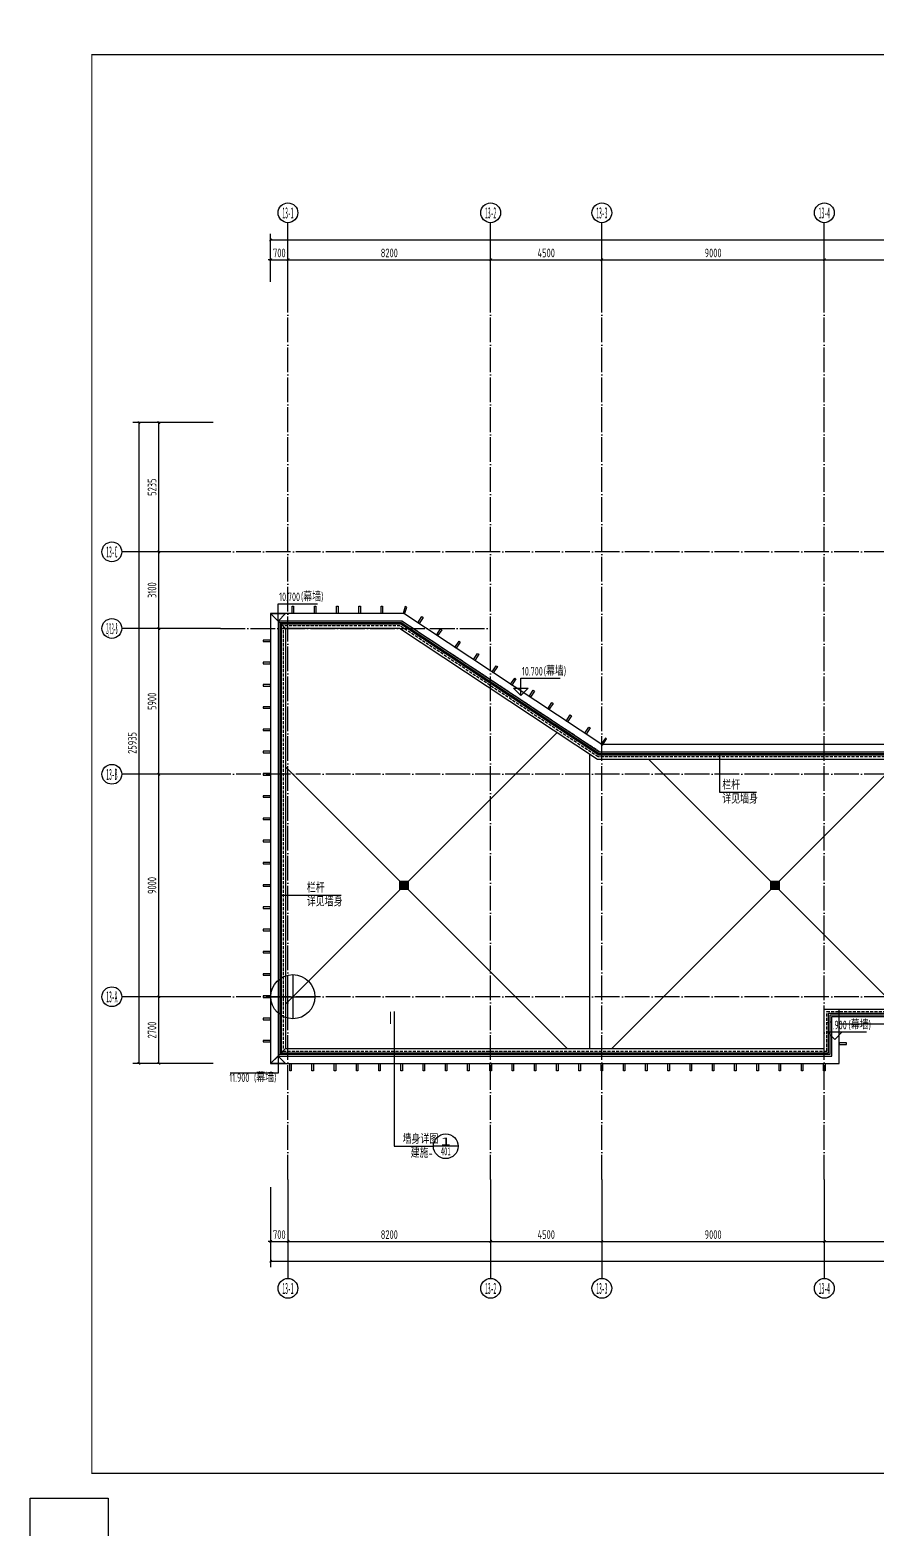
# Model space of a CAD drawing. Extents: x -1262219 to 73468, y -207485 to 163917.
# Drawn here: x -691012 to -656744, y 103260 to 163917 of the extents above; entities that cross this region are included whole.
import ezdxf
from ezdxf.enums import TextEntityAlignment as Align

# ---------------------------------------------------------------- set-up
doc = ezdxf.new("R2010")
doc.units = 0
doc.header["$LTSCALE"] = 500
doc.header["$MEASUREMENT"] = 0
doc.linetypes.add('X-104 13#平面$0$DASH', pattern=[0.35, 0.25, -0.1])
doc.linetypes.add('X-104 13#平面$0$DOTE', pattern=[2.42, 2, -0.2, 0.02, -0.2])
doc.layers.get('0').update_dxf_attribs({"linetype": 'CONTINUOUS'})
doc.layers.get('Defpoints').update_dxf_attribs({"linetype": 'CONTINUOUS'})
doc.layers.add('13#楼幕墙$0$04-不打印_辅助线', color=165, linetype='CONTINUOUS', plot=False)
doc.layers.add('X-104 13#平面$0$04-不打印_辅助线', color=165, linetype='CONTINUOUS', plot=False)
for name, color, linetype in [('13#楼幕墙$0$A-C_幕墙龙骨', 133, 'CONTINUOUS'), ('13#楼幕墙$0$A-C_玻璃幕墙', 140, 'CONTINUOUS'), ('AXIS_TEXT', 7, 'CONTINUOUS'), ('X-104 13#平面$0$01-标注_标高', 200, 'CONTINUOUS'), ('X-104 13#平面$0$01-标注_符号', 200, 'CONTINUOUS'), ('X-104 13#平面$0$01-标注_轴线坐标', 132, 'CONTINUOUS'), ('X-104 13#平面$0$02-TEXT_轴号', 7, 'CONTINUOUS'), ('X-104 13#平面$0$A-E_栏杆', 232, 'CONTINUOUS'), ('X-104 13#平面$0$A-O_分水线', 127, 'CONTINUOUS'), ('X-104 13#平面$0$A-O_屋面', 201, 'CONTINUOUS'), ('X-104 13#平面$0$A-TECH_结构', 21, 'CONTINUOUS'), ('X-104 13#平面$0$A_AXIS-轴线', 36, 'X-104 13#平面$0$DOTE'), ('X-104 13#平面$0$X-104 13#平面$0$A-TECH_结构', 21, 'CONTINUOUS')]:
    doc.layers.add(name, color=color, linetype=linetype)
doc.styles.add('COMPLEX', font='COMPLEX')
doc.styles.add('X-104 13#平面$0$_TCH_AXIS', font='STXIHEI.TTF', dxfattribs={"width": 0.75})
doc.styles.add('X-104 13#平面$0$_TCH_DIM', font='ros1.shx', dxfattribs={"width": 0.8, "bigfont": 'jd.shx'})
doc.styles.add('X-104 13#平面$0$_TCH_DIM_T3', font='ros1.shx', dxfattribs={"width": 0.8, "bigfont": 'jd.shx'})
doc.styles.add('X-104 13#平面$0$_TCH_LABEL', font='STXIHEI.TTF', dxfattribs={"width": 0.75})
doc.dimstyles.new('X-104 13#平面$0$_TCH_ARCH&&100', dxfattribs={"dimtxt": 350, "dimasz": 100, "dimexe": 250, "dimexo": 300, "dimgap": 100, "dimtad": 1, "dimdec": 0, "dimzin": 0, "dimdsep": 46, "dimtxsty": 'X-104 13#平面$0$_TCH_DIM_T3', "dimblk": 'X-104 13#平面$0$_ArchTick', "dimcen": 0.09, "dimclrt": 7, "dimazin": 2, "dimtfac": 1, "dimtdec": 0, "dimtix": 1, "dimtmove": 2, "dimatfit": 3, "dimfxl": 0, "dimtolj": 1, "dimtzin": 0, "dimarcsym": 0})

# ---------------------------------------------------------------- blocks, each defined once
blk = doc.blocks.new('图框-A1')
for points, const_width in [([(0, 0), (841, 0), (841, 594), (0, 594)], 0.05), ([(766, 584), (25, 584), (25, 10), (766, 10)], 0.5)]:
    blk.add_lwpolyline(points, close=True, dxfattribs=dict(const_width=const_width))
at = {"const_width": 0.05}
blk.add_lwpolyline([(0, 297), (2, 297)], dxfattribs=at)
blk = doc.blocks.new('_AXISO')
blk.add_circle((0, 0), 0.5)
at = {"layer": 'AXIS_TEXT', "style": 'COMPLEX', "width": 1.041667}
blk.add_attdef('A', text='', height=0.56, dxfattribs=at).set_placement((-0.25, -0.28), (0.25, -0.28), align=Align.FIT)
blk = doc.blocks.new('X-104 13#平面$0$_ArchTick')
at = {"color": 0, "linetype": 'ByBlock', "const_width": 0.4}
blk.add_lwpolyline([(-0.5, -0.5), (0.5, 0.5)], dxfattribs=at)
blk = doc.blocks.new('*D195')
at = {"layer": 'Defpoints', "color": 0}
for p in [(-6225, 23235), (-2925, 23235), (-2925, -2700)]:
    blk.add_point(p, dxfattribs=at)
at = {"layer": 'X-104 13#平面$0$01-标注_轴线坐标', "color": 0, "lineweight": -2}
for p, q in [((-3225, 23235), (-6475, 23235)), ((-6225, -2700), (-6225, 23235)), ((-3225, -2700), (-6475, -2700))]:
    blk.add_line(p, q, dxfattribs=at)
at = {"layer": 'X-104 13#平面$0$01-标注_轴线坐标', "color": 0, "lineweight": -2, "xscale": 100, "yscale": 100, "zscale": 100}
for p, rotation in [((-6225, 23235), 90), ((-6225, -2700), 270)]:
    blk.add_blockref('X-104 13#平面$0$_ArchTick', p, dxfattribs=dict(at, rotation=rotation))
at = {"layer": 'X-104 13#平面$0$01-标注_轴线坐标', "color": 7, "insert": (-6500, 10268), "char_height": 350, "attachment_point": 5, "rotation": 90, "style": 'X-104 13#平面$0$_TCH_DIM_T3'}
blk.add_mtext('\\A1;25935', dxfattribs=at)
blk = doc.blocks.new('*D196')
at = {"layer": 'Defpoints', "color": 0}
for p in [(-5425, 0), (-2925, 0), (-2925, -2700)]:
    blk.add_point(p, dxfattribs=at)
at = {"layer": 'X-104 13#平面$0$01-标注_轴线坐标', "color": 0, "lineweight": -2}
for p, q in [((-3225, 0), (-5675, 0)), ((-5425, -2700), (-5425, 0)), ((-3225, -2700), (-5675, -2700))]:
    blk.add_line(p, q, dxfattribs=at)
at = {"layer": 'X-104 13#平面$0$01-标注_轴线坐标', "color": 0, "lineweight": -2, "xscale": 100, "yscale": 100, "zscale": 100}
for p, rotation in [((-5425, 0), 90), ((-5425, -2700), 270)]:
    blk.add_blockref('X-104 13#平面$0$_ArchTick', p, dxfattribs=dict(at, rotation=rotation))
at = {"layer": 'X-104 13#平面$0$01-标注_轴线坐标', "color": 7, "insert": (-5700, -1350), "char_height": 350, "attachment_point": 5, "rotation": 90, "style": 'X-104 13#平面$0$_TCH_DIM_T3'}
blk.add_mtext('\\A1;2700', dxfattribs=at)
blk = doc.blocks.new('*D197')
at = {"layer": 'Defpoints', "color": 0}
for p in [(-5425, 9000), (-2925, 9000), (-2925, 0)]:
    blk.add_point(p, dxfattribs=at)
at = {"layer": 'X-104 13#平面$0$01-标注_轴线坐标', "color": 0, "lineweight": -2}
for p, q in [((-3225, 9000), (-5675, 9000)), ((-5425, 0), (-5425, 9000)), ((-3225, 0), (-5675, 0))]:
    blk.add_line(p, q, dxfattribs=at)
at = {"layer": 'X-104 13#平面$0$01-标注_轴线坐标', "color": 0, "lineweight": -2, "xscale": 100, "yscale": 100, "zscale": 100}
for p, rotation in [((-5425, 9000), 90), ((-5425, 0), 270)]:
    blk.add_blockref('X-104 13#平面$0$_ArchTick', p, dxfattribs=dict(at, rotation=rotation))
at = {"layer": 'X-104 13#平面$0$01-标注_轴线坐标', "color": 7, "insert": (-5700, 4500), "char_height": 350, "attachment_point": 5, "rotation": 90, "style": 'X-104 13#平面$0$_TCH_DIM_T3'}
blk.add_mtext('\\A1;9000', dxfattribs=at)
blk = doc.blocks.new('*D198')
at = {"layer": 'Defpoints', "color": 0}
for p in [(-5425, 14900), (-2925, 14900), (-2925, 9000)]:
    blk.add_point(p, dxfattribs=at)
at = {"layer": 'X-104 13#平面$0$01-标注_轴线坐标', "color": 0, "lineweight": -2}
for p, q in [((-3225, 14900), (-5675, 14900)), ((-5425, 9000), (-5425, 14900)), ((-3225, 9000), (-5675, 9000))]:
    blk.add_line(p, q, dxfattribs=at)
at = {"layer": 'X-104 13#平面$0$01-标注_轴线坐标', "color": 0, "lineweight": -2, "xscale": 100, "yscale": 100, "zscale": 100}
for p, rotation in [((-5425, 14900), 90), ((-5425, 9000), 270)]:
    blk.add_blockref('X-104 13#平面$0$_ArchTick', p, dxfattribs=dict(at, rotation=rotation))
at = {"layer": 'X-104 13#平面$0$01-标注_轴线坐标', "color": 7, "insert": (-5700, 11950), "char_height": 350, "attachment_point": 5, "rotation": 90, "style": 'X-104 13#平面$0$_TCH_DIM_T3'}
blk.add_mtext('\\A1;5900', dxfattribs=at)
blk = doc.blocks.new('*D199')
at = {"layer": 'Defpoints', "color": 0}
for p in [(-5425, 18000), (-2925, 18000), (-2925, 14900)]:
    blk.add_point(p, dxfattribs=at)
at = {"layer": 'X-104 13#平面$0$01-标注_轴线坐标', "color": 0, "lineweight": -2}
for p, q in [((-3225, 18000), (-5675, 18000)), ((-5425, 14900), (-5425, 18000)), ((-3225, 14900), (-5675, 14900))]:
    blk.add_line(p, q, dxfattribs=at)
at = {"layer": 'X-104 13#平面$0$01-标注_轴线坐标', "color": 0, "lineweight": -2, "xscale": 100, "yscale": 100, "zscale": 100}
for p, rotation in [((-5425, 18000), 90), ((-5425, 14900), 270)]:
    blk.add_blockref('X-104 13#平面$0$_ArchTick', p, dxfattribs=dict(at, rotation=rotation))
at = {"layer": 'X-104 13#平面$0$01-标注_轴线坐标', "color": 7, "insert": (-5700, 16450), "char_height": 350, "attachment_point": 5, "rotation": 90, "style": 'X-104 13#平面$0$_TCH_DIM_T3'}
blk.add_mtext('\\A1;3100', dxfattribs=at)
blk = doc.blocks.new('*D200')
at = {"layer": 'Defpoints', "color": 0}
for p in [(-5425, 23235), (-2925, 23235), (-2925, 18000)]:
    blk.add_point(p, dxfattribs=at)
at = {"layer": 'X-104 13#平面$0$01-标注_轴线坐标', "color": 0, "lineweight": -2}
for p, q in [((-3225, 23235), (-5675, 23235)), ((-5425, 18000), (-5425, 23235)), ((-3225, 18000), (-5675, 18000))]:
    blk.add_line(p, q, dxfattribs=at)
at = {"layer": 'X-104 13#平面$0$01-标注_轴线坐标', "color": 0, "lineweight": -2, "xscale": 100, "yscale": 100, "zscale": 100}
for p, rotation in [((-5425, 23235), 90), ((-5425, 18000), 270)]:
    blk.add_blockref('X-104 13#平面$0$_ArchTick', p, dxfattribs=dict(at, rotation=rotation))
at = {"layer": 'X-104 13#平面$0$01-标注_轴线坐标', "color": 7, "insert": (-5700, 20618), "char_height": 350, "attachment_point": 5, "rotation": 90, "style": 'X-104 13#平面$0$_TCH_DIM_T3'}
blk.add_mtext('\\A1;5235', dxfattribs=at)
blk = doc.blocks.new('*D201')
at = {"layer": 'Defpoints', "color": 0}
for p in [(-900, -7401), (58400, -7401), (58400, -10701)]:
    blk.add_point(p, dxfattribs=at)
at = {"layer": 'X-104 13#平面$0$01-标注_轴线坐标', "color": 0, "lineweight": -2}
for p, q in [((-900, -7701), (-900, -10951)), ((58400, -7701), (58400, -10951)), ((-900, -10701), (58400, -10701))]:
    blk.add_line(p, q, dxfattribs=at)
at = {"layer": 'X-104 13#平面$0$01-标注_轴线坐标', "color": 0, "lineweight": -2, "xscale": 100, "yscale": 100, "zscale": 100, "rotation": 180}
blk.add_blockref('X-104 13#平面$0$_ArchTick', (-900, -10701), dxfattribs=at)
at = {"layer": 'X-104 13#平面$0$01-标注_轴线坐标', "color": 0, "lineweight": -2, "xscale": 100, "yscale": 100, "zscale": 100}
blk.add_blockref('X-104 13#平面$0$_ArchTick', (58400, -10701), dxfattribs=at)
at = {"layer": 'X-104 13#平面$0$01-标注_轴线坐标', "color": 7, "insert": (28750, -10426), "char_height": 350, "attachment_point": 5, "style": 'X-104 13#平面$0$_TCH_DIM_T3'}
blk.add_mtext('\\A1;59300', dxfattribs=at)
blk = doc.blocks.new('*D202')
at = {"layer": 'Defpoints', "color": 0}
for p in [(-900, -7401), (-200, -7401), (-200, -9901)]:
    blk.add_point(p, dxfattribs=at)
at = {"layer": 'X-104 13#平面$0$01-标注_轴线坐标', "color": 0, "lineweight": -2}
for p, q in [((-900, -7701), (-900, -10151)), ((-200, -7701), (-200, -10151)), ((-900, -9901), (-1000, -9901)), ((-900, -9901), (-200, -9901)), ((-200, -9901), (-100, -9901))]:
    blk.add_line(p, q, dxfattribs=at)
at = {"layer": 'X-104 13#平面$0$01-标注_轴线坐标', "color": 0, "lineweight": -2, "xscale": 100, "yscale": 100, "zscale": 100}
blk.add_blockref('X-104 13#平面$0$_ArchTick', (-900, -9901), dxfattribs=at)
at = {"layer": 'X-104 13#平面$0$01-标注_轴线坐标', "color": 0, "lineweight": -2, "xscale": 100, "yscale": 100, "zscale": 100, "rotation": 180}
blk.add_blockref('X-104 13#平面$0$_ArchTick', (-200, -9901), dxfattribs=at)
at = {"layer": 'X-104 13#平面$0$01-标注_轴线坐标', "color": 7, "insert": (-550, -9626), "char_height": 350, "attachment_point": 5, "style": 'X-104 13#平面$0$_TCH_DIM_T3'}
blk.add_mtext('\\A1;700', dxfattribs=at)
blk = doc.blocks.new('*D203')
at = {"layer": 'Defpoints', "color": 0}
for p in [(-200, -7401), (8000, -7401), (8000, -9901)]:
    blk.add_point(p, dxfattribs=at)
at = {"layer": 'X-104 13#平面$0$01-标注_轴线坐标', "color": 0, "lineweight": -2}
for p, q in [((-200, -7701), (-200, -10151)), ((8000, -7701), (8000, -10151)), ((-200, -9901), (8000, -9901))]:
    blk.add_line(p, q, dxfattribs=at)
at = {"layer": 'X-104 13#平面$0$01-标注_轴线坐标', "color": 0, "lineweight": -2, "xscale": 100, "yscale": 100, "zscale": 100, "rotation": 180}
blk.add_blockref('X-104 13#平面$0$_ArchTick', (-200, -9901), dxfattribs=at)
at = {"layer": 'X-104 13#平面$0$01-标注_轴线坐标', "color": 0, "lineweight": -2, "xscale": 100, "yscale": 100, "zscale": 100}
blk.add_blockref('X-104 13#平面$0$_ArchTick', (8000, -9901), dxfattribs=at)
at = {"layer": 'X-104 13#平面$0$01-标注_轴线坐标', "color": 7, "insert": (3900, -9626), "char_height": 350, "attachment_point": 5, "style": 'X-104 13#平面$0$_TCH_DIM_T3'}
blk.add_mtext('\\A1;8200', dxfattribs=at)
blk = doc.blocks.new('*D204')
at = {"layer": 'Defpoints', "color": 0}
for p in [(8000, -7401), (12500, -7401), (12500, -9901)]:
    blk.add_point(p, dxfattribs=at)
at = {"layer": 'X-104 13#平面$0$01-标注_轴线坐标', "color": 0, "lineweight": -2}
for p, q in [((8000, -7701), (8000, -10151)), ((12500, -7701), (12500, -10151)), ((8000, -9901), (12500, -9901))]:
    blk.add_line(p, q, dxfattribs=at)
at = {"layer": 'X-104 13#平面$0$01-标注_轴线坐标', "color": 0, "lineweight": -2, "xscale": 100, "yscale": 100, "zscale": 100, "rotation": 180}
blk.add_blockref('X-104 13#平面$0$_ArchTick', (8000, -9901), dxfattribs=at)
at = {"layer": 'X-104 13#平面$0$01-标注_轴线坐标', "color": 0, "lineweight": -2, "xscale": 100, "yscale": 100, "zscale": 100}
blk.add_blockref('X-104 13#平面$0$_ArchTick', (12500, -9901), dxfattribs=at)
at = {"layer": 'X-104 13#平面$0$01-标注_轴线坐标', "color": 7, "insert": (10250, -9626), "char_height": 350, "attachment_point": 5, "style": 'X-104 13#平面$0$_TCH_DIM_T3'}
blk.add_mtext('\\A1;4500', dxfattribs=at)
blk = doc.blocks.new('*D205')
at = {"layer": 'Defpoints', "color": 0}
for p in [(12500, -7401), (21500, -7401), (21500, -9901)]:
    blk.add_point(p, dxfattribs=at)
at = {"layer": 'X-104 13#平面$0$01-标注_轴线坐标', "color": 0, "lineweight": -2}
for p, q in [((12500, -7701), (12500, -10151)), ((21500, -7701), (21500, -10151)), ((12500, -9901), (21500, -9901))]:
    blk.add_line(p, q, dxfattribs=at)
at = {"layer": 'X-104 13#平面$0$01-标注_轴线坐标', "color": 0, "lineweight": -2, "xscale": 100, "yscale": 100, "zscale": 100, "rotation": 180}
blk.add_blockref('X-104 13#平面$0$_ArchTick', (12500, -9901), dxfattribs=at)
at = {"layer": 'X-104 13#平面$0$01-标注_轴线坐标', "color": 0, "lineweight": -2, "xscale": 100, "yscale": 100, "zscale": 100}
blk.add_blockref('X-104 13#平面$0$_ArchTick', (21500, -9901), dxfattribs=at)
at = {"layer": 'X-104 13#平面$0$01-标注_轴线坐标', "color": 7, "insert": (17000, -9626), "char_height": 350, "attachment_point": 5, "style": 'X-104 13#平面$0$_TCH_DIM_T3'}
blk.add_mtext('\\A1;9000', dxfattribs=at)
blk = doc.blocks.new('*D206')
at = {"layer": 'Defpoints', "color": 0}
for p in [(21500, -7401), (30500, -7401), (30500, -9901)]:
    blk.add_point(p, dxfattribs=at)
at = {"layer": 'X-104 13#平面$0$01-标注_轴线坐标', "color": 0, "lineweight": -2}
for p, q in [((21500, -7701), (21500, -10151)), ((30500, -7701), (30500, -10151)), ((21500, -9901), (30500, -9901))]:
    blk.add_line(p, q, dxfattribs=at)
at = {"layer": 'X-104 13#平面$0$01-标注_轴线坐标', "color": 0, "lineweight": -2, "xscale": 100, "yscale": 100, "zscale": 100, "rotation": 180}
blk.add_blockref('X-104 13#平面$0$_ArchTick', (21500, -9901), dxfattribs=at)
at = {"layer": 'X-104 13#平面$0$01-标注_轴线坐标', "color": 0, "lineweight": -2, "xscale": 100, "yscale": 100, "zscale": 100}
blk.add_blockref('X-104 13#平面$0$_ArchTick', (30500, -9901), dxfattribs=at)
at = {"layer": 'X-104 13#平面$0$01-标注_轴线坐标', "color": 7, "insert": (26000, -9626), "char_height": 350, "attachment_point": 5, "style": 'X-104 13#平面$0$_TCH_DIM_T3'}
blk.add_mtext('\\A1;9000', dxfattribs=at)
blk = doc.blocks.new('*D211')
at = {"layer": 'Defpoints', "color": 0}
for p in [(58400, 30620), (-900, 28620), (58400, 28620)]:
    blk.add_point(p, dxfattribs=at)
at = {"layer": 'X-104 13#平面$0$01-标注_轴线坐标', "color": 0, "lineweight": -2}
for p, q in [((-900, 28920), (-900, 30870)), ((-900, 30620), (58400, 30620)), ((58400, 28920), (58400, 30870))]:
    blk.add_line(p, q, dxfattribs=at)
at = {"layer": 'X-104 13#平面$0$01-标注_轴线坐标', "color": 0, "lineweight": -2, "xscale": 100, "yscale": 100, "zscale": 100, "rotation": 180}
blk.add_blockref('X-104 13#平面$0$_ArchTick', (-900, 30620), dxfattribs=at)
at = {"layer": 'X-104 13#平面$0$01-标注_轴线坐标', "color": 0, "lineweight": -2, "xscale": 100, "yscale": 100, "zscale": 100}
blk.add_blockref('X-104 13#平面$0$_ArchTick', (58400, 30620), dxfattribs=at)
at = {"layer": 'X-104 13#平面$0$01-标注_轴线坐标', "color": 7, "insert": (28750, 30895), "char_height": 350, "attachment_point": 5, "style": 'X-104 13#平面$0$_TCH_DIM_T3'}
blk.add_mtext('\\A1;59300', dxfattribs=at)
blk = doc.blocks.new('*D212')
at = {"layer": 'Defpoints', "color": 0}
for p in [(-200, 29820), (-900, 28620), (-200, 28620)]:
    blk.add_point(p, dxfattribs=at)
at = {"layer": 'X-104 13#平面$0$01-标注_轴线坐标', "color": 0, "lineweight": -2}
for p, q in [((-900, 29820), (-1000, 29820)), ((-900, 28920), (-900, 30070)), ((-900, 29820), (-200, 29820)), ((-200, 28920), (-200, 30070)), ((-200, 29820), (-100, 29820))]:
    blk.add_line(p, q, dxfattribs=at)
at = {"layer": 'X-104 13#平面$0$01-标注_轴线坐标', "color": 0, "lineweight": -2, "xscale": 100, "yscale": 100, "zscale": 100}
blk.add_blockref('X-104 13#平面$0$_ArchTick', (-900, 29820), dxfattribs=at)
at = {"layer": 'X-104 13#平面$0$01-标注_轴线坐标', "color": 0, "lineweight": -2, "xscale": 100, "yscale": 100, "zscale": 100, "rotation": 180}
blk.add_blockref('X-104 13#平面$0$_ArchTick', (-200, 29820), dxfattribs=at)
at = {"layer": 'X-104 13#平面$0$01-标注_轴线坐标', "color": 7, "insert": (-550, 30095), "char_height": 350, "attachment_point": 5, "style": 'X-104 13#平面$0$_TCH_DIM_T3'}
blk.add_mtext('\\A1;700', dxfattribs=at)
blk = doc.blocks.new('*D213')
at = {"layer": 'Defpoints', "color": 0}
for p in [(8000, 29820), (-200, 28620), (8000, 28620)]:
    blk.add_point(p, dxfattribs=at)
at = {"layer": 'X-104 13#平面$0$01-标注_轴线坐标', "color": 0, "lineweight": -2}
for p, q in [((-200, 28920), (-200, 30070)), ((-200, 29820), (8000, 29820)), ((8000, 28920), (8000, 30070))]:
    blk.add_line(p, q, dxfattribs=at)
at = {"layer": 'X-104 13#平面$0$01-标注_轴线坐标', "color": 0, "lineweight": -2, "xscale": 100, "yscale": 100, "zscale": 100, "rotation": 180}
blk.add_blockref('X-104 13#平面$0$_ArchTick', (-200, 29820), dxfattribs=at)
at = {"layer": 'X-104 13#平面$0$01-标注_轴线坐标', "color": 0, "lineweight": -2, "xscale": 100, "yscale": 100, "zscale": 100}
blk.add_blockref('X-104 13#平面$0$_ArchTick', (8000, 29820), dxfattribs=at)
at = {"layer": 'X-104 13#平面$0$01-标注_轴线坐标', "color": 7, "insert": (3900, 30095), "char_height": 350, "attachment_point": 5, "style": 'X-104 13#平面$0$_TCH_DIM_T3'}
blk.add_mtext('\\A1;8200', dxfattribs=at)
blk = doc.blocks.new('*D214')
at = {"layer": 'Defpoints', "color": 0}
for p in [(12500, 29820), (8000, 28620), (12500, 28620)]:
    blk.add_point(p, dxfattribs=at)
at = {"layer": 'X-104 13#平面$0$01-标注_轴线坐标', "color": 0, "lineweight": -2}
for p, q in [((8000, 28920), (8000, 30070)), ((8000, 29820), (12500, 29820)), ((12500, 28920), (12500, 30070))]:
    blk.add_line(p, q, dxfattribs=at)
at = {"layer": 'X-104 13#平面$0$01-标注_轴线坐标', "color": 0, "lineweight": -2, "xscale": 100, "yscale": 100, "zscale": 100, "rotation": 180}
blk.add_blockref('X-104 13#平面$0$_ArchTick', (8000, 29820), dxfattribs=at)
at = {"layer": 'X-104 13#平面$0$01-标注_轴线坐标', "color": 0, "lineweight": -2, "xscale": 100, "yscale": 100, "zscale": 100}
blk.add_blockref('X-104 13#平面$0$_ArchTick', (12500, 29820), dxfattribs=at)
at = {"layer": 'X-104 13#平面$0$01-标注_轴线坐标', "color": 7, "insert": (10250, 30095), "char_height": 350, "attachment_point": 5, "style": 'X-104 13#平面$0$_TCH_DIM_T3'}
blk.add_mtext('\\A1;4500', dxfattribs=at)
blk = doc.blocks.new('*D215')
at = {"layer": 'Defpoints', "color": 0}
for p in [(21500, 29820), (12500, 28620), (21500, 28620)]:
    blk.add_point(p, dxfattribs=at)
at = {"layer": 'X-104 13#平面$0$01-标注_轴线坐标', "color": 0, "lineweight": -2}
for p, q in [((12500, 28920), (12500, 30070)), ((12500, 29820), (21500, 29820)), ((21500, 28920), (21500, 30070))]:
    blk.add_line(p, q, dxfattribs=at)
at = {"layer": 'X-104 13#平面$0$01-标注_轴线坐标', "color": 0, "lineweight": -2, "xscale": 100, "yscale": 100, "zscale": 100, "rotation": 180}
blk.add_blockref('X-104 13#平面$0$_ArchTick', (12500, 29820), dxfattribs=at)
at = {"layer": 'X-104 13#平面$0$01-标注_轴线坐标', "color": 0, "lineweight": -2, "xscale": 100, "yscale": 100, "zscale": 100}
blk.add_blockref('X-104 13#平面$0$_ArchTick', (21500, 29820), dxfattribs=at)
at = {"layer": 'X-104 13#平面$0$01-标注_轴线坐标', "color": 7, "insert": (17000, 30095), "char_height": 350, "attachment_point": 5, "style": 'X-104 13#平面$0$_TCH_DIM_T3'}
blk.add_mtext('\\A1;9000', dxfattribs=at)
blk = doc.blocks.new('*D216')
at = {"layer": 'Defpoints', "color": 0}
for p in [(30500, 29820), (21500, 28620), (30500, 28620)]:
    blk.add_point(p, dxfattribs=at)
at = {"layer": 'X-104 13#平面$0$01-标注_轴线坐标', "color": 0, "lineweight": -2}
for p, q in [((21500, 28920), (21500, 30070)), ((21500, 29820), (30500, 29820)), ((30500, 28920), (30500, 30070))]:
    blk.add_line(p, q, dxfattribs=at)
at = {"layer": 'X-104 13#平面$0$01-标注_轴线坐标', "color": 0, "lineweight": -2, "xscale": 100, "yscale": 100, "zscale": 100, "rotation": 180}
blk.add_blockref('X-104 13#平面$0$_ArchTick', (21500, 29820), dxfattribs=at)
at = {"layer": 'X-104 13#平面$0$01-标注_轴线坐标', "color": 0, "lineweight": -2, "xscale": 100, "yscale": 100, "zscale": 100}
blk.add_blockref('X-104 13#平面$0$_ArchTick', (30500, 29820), dxfattribs=at)
at = {"layer": 'X-104 13#平面$0$01-标注_轴线坐标', "color": 7, "insert": (26000, 30095), "char_height": 350, "attachment_point": 5, "style": 'X-104 13#平面$0$_TCH_DIM_T3'}
blk.add_mtext('\\A1;9000', dxfattribs=at)
blk = doc.blocks.new('13#楼幕墙$0$A$C1D2C5D5E')
at = {"layer": '13#楼幕墙$0$04-不打印_辅助线'}
for points in [[(0, 893), (0, -893)], [(-893, 0), (893, 0)], [(-200, -400), (-200, 400)]]:
    blk.add_lwpolyline(points, dxfattribs=at)
blk.add_circle((0, 0), 893, dxfattribs=at)
blk = doc.blocks.new('*U135')
at = {"layer": '13#楼幕墙$0$A-C_幕墙龙骨'}
blk.add_lwpolyline([(30, -150), (-30, -150), (-30, 150), (30, 150)], close=True, dxfattribs=at)
blk = doc.blocks.new('*U136')
at = {"layer": '13#楼幕墙$0$A-C_幕墙龙骨', "color": 0, "linetype": 'ByBlock', "lineweight": -2}
for p in [(-21600, 0), (-20700, 0), (-19800, 0), (-18900, 0), (-18000, 0), (-17100, 0), (-16200, 0), (-15300, 0), (-14400, 0), (-13500, 0), (-12600, 0), (-11700, 0), (-10800, 0), (-9900, 0), (-9000, 0), (-8100, 0), (-7200, 0), (-6300, 0), (-5400, 0), (-4500, 0), (-3600, 0), (-2700, 0), (-1800, 0), (-900, 0), (0, 0)]:
    blk.add_blockref('*U135', p, dxfattribs=at)
blk = doc.blocks.new('*U137')
at = {"layer": '13#楼幕墙$0$A-C_幕墙龙骨'}
blk.add_lwpolyline([(-150, -30), (150, -30), (150, 30), (-150, 30)], close=True, dxfattribs=at)
blk = doc.blocks.new('*U138')
at = {"layer": '13#楼幕墙$0$A-C_幕墙龙骨', "color": 0, "linetype": 'ByBlock', "lineweight": -2}
for p in [(0, 16200), (0, 15300), (0, 14400), (0, 13500), (0, 12600), (0, 11700), (0, 10800), (0, 9900), (0, 9000), (0, 8100), (0, 7200), (0, 6300), (0, 5400), (0, 4500), (0, 3600), (0, 2700), (0, 1800), (0, 900), (0, 0)]:
    blk.add_blockref('*U137', p, dxfattribs=at)
blk = doc.blocks.new('*U139')
at = {"layer": '13#楼幕墙$0$A-C_幕墙龙骨'}
blk.add_lwpolyline([(30, -150), (-30, -150), (-30, 150), (30, 150)], close=True, dxfattribs=at)
blk = doc.blocks.new('*U140')
at = {"layer": '13#楼幕墙$0$A-C_幕墙龙骨', "color": 0, "linetype": 'ByBlock', "lineweight": -2}
for p in [(-3600, 0), (-2700, 0), (-1800, 0), (-900, 0), (0, 0)]:
    blk.add_blockref('*U139', p, dxfattribs=at)
blk = doc.blocks.new('*U141')
at = {"layer": '13#楼幕墙$0$A-C_幕墙龙骨'}
blk.add_lwpolyline([(30, -150), (-30, -150), (-30, 150), (30, 150)], close=True, dxfattribs=at)
blk = doc.blocks.new('*U142')
at = {"layer": '13#楼幕墙$0$A-C_幕墙龙骨', "color": 0, "linetype": 'ByBlock', "lineweight": -2}
for p in [(-8100, 0), (-7200, 0), (-6300, 0), (-5400, 0), (-4500, 0), (-3600, 0), (-2700, 0), (-1800, 0), (-900, 0), (0, 0)]:
    blk.add_blockref('*U141', p, dxfattribs=at)
blk = doc.blocks.new('13#楼幕墙')
at = {"layer": '13#楼幕墙$0$A-C_幕墙龙骨'}
for points in [[(4519, 140283), (4604, 140566), (4546, 140583), (4461, 140300)], [(12525, 134983), (12691, 135233), (12641, 135267), (12475, 135016), (12525, 134983)]]:
    blk.add_lwpolyline(points, dxfattribs=at)
blk.add_lwpolyline([(22100, 122870), (22400, 122870), (22400, 122930), (22100, 122930)], close=True, dxfattribs=at)
at = {"layer": '13#楼幕墙$0$A-C_玻璃幕墙'}
for p, q in [((4493, 140300), (-900, 140300)), ((-900, 140300), (-900, 122100)), ((12500, 135000), (4493, 140300)), ((37800, 135000), (12500, 135000)), ((22100, 122100), (22100, 123700)), ((22100, 123700), (58400, 123700)), ((-900, 122100), (22100, 122100))]:
    blk.add_line(p, q, dxfattribs=at)
blk.add_blockref('13#楼幕墙$0$A$C1D2C5D5E', (0, 124800))
at = {"layer": '13#楼幕墙$0$A-C_幕墙龙骨'}
for name, p in [('*U140', (3600, 140450)), ('*U138', (-1050, 123000)), ('*U136', (21500, 121950))]:
    blk.add_blockref(name, p, dxfattribs=at)
at = {"layer": '13#楼幕墙$0$A-C_幕墙龙骨', "rotation": 326.5000000000508}
blk.add_blockref('*U142', (11916, 135566), dxfattribs=at)
blk = doc.blocks.new('X-104 13#平面$0$ys')
blk.add_line((6500, 5311), (6500, -6600))
for points in [[(-5800, -4800), (5183, 6183)], [(7400, -6600), (19100, 5100)], [(19000, -5000), (8900, 5100)], [(5600, -6600), (-5800, 4800)]]:
    blk.add_lwpolyline(points)
blk = doc.blocks.new('X-104 13#平面$0$jtkjuyriuy')
h = blk.add_hatch()
h.set_pattern_fill('ANSI31', color=8, scale=30, angle=45)
h.set_pattern_definition([(90, (0, 0), (-47.625, 1e-14), [])])
h.paths.add_polyline_path([(-138, 138), (138, 138), (138, -138), (-138, -138)])
for points in [[(-168, 168), (168, 168), (168, -168), (-168, -168)], [(-138, 138), (138, 138), (138, -138), (-138, -138)]]:
    blk.add_lwpolyline(points, close=True)
at = {"layer": 'X-104 13#平面$0$04-不打印_辅助线'}
for p, q in [((-168, 0), (168, 0)), ((0, 168), (0, -168))]:
    blk.add_line(p, q, dxfattribs=at)
blk = doc.blocks.new('X-104 13#平面$0$A$C45D52E12')
at = {"layer": 'X-104 13#平面$0$X-104 13#平面$0$A-TECH_结构'}
blk.add_lwpolyline([(58300, -18800), (58300, 820), (53473, 4870), (38300, -3873), (38300, -8100), (12610, -8100), (4602, -2800), (-400, -2800), (-400, -20400), (22000, -20400), (22000, -18800)], close=True, dxfattribs=at)
blk = doc.blocks.new('X-104 13#平面$0$zzzzx')
at = {"layer": 'X-104 13#平面$0$01-标注_轴线坐标'}
for p, q in [((-200, 28620.3), (-200, 31320.3)), ((8000, 28620.3), (8000, 31320.3)), ((12500, 28620.3), (12500, 31320.3)), ((21500, 28620.3), (21500, 31320.3)), ((-2925, 18000), (-6925, 18000)), ((-2925, 14900), (-6925, 14900)), ((-2925, 9000), (-6925, 9000)), ((-2925, 0), (-6925, 0)), ((-200, -7401), (-200, -11401)), ((8000, -7401), (8000, -11401)), ((12500, -7401), (12500, -11401)), ((21500, -7401), (21500, -11401))]:
    blk.add_line(p, q, dxfattribs=at)
at = {"layer": 'X-104 13#平面$0$A_AXIS-轴线', "linetype": 'X-104 13#平面$0$DOTE'}
for p, q in [((-200, -7401), (-200, 28620.3)), ((8000, -7401), (8000, 28620.3)), ((12500, -7401), (12500, 28620.3)), ((21500, -7401), (21500, 28620.3)), ((60408.4, 18000), (-2925, 18000)), ((60408.4, 9000), (-2925, 9000)), ((60408.4, 0), (-2925, 0))]:
    blk.add_line(p, q, dxfattribs=at)
at = {"layer": 'X-104 13#平面$0$01-标注_轴线坐标'}
ref = blk.add_blockref('_AXISO', (-200, 31720.3), dxfattribs=dict(at, xscale=800, yscale=800, zscale=800))
ref.add_attrib('A', '13-1', dxfattribs={"layer": 'X-104 13#平面$0$02-TEXT_轴号', "height": 452.55, "style": 'X-104 13#平面$0$_TCH_AXIS', "width": 0.499498}).set_placement((-426.3, 31494), (26.3, 31494), align=Align.FIT)
ref = blk.add_blockref('_AXISO', (8000, 31720.3), dxfattribs=dict(at, xscale=800, yscale=800, zscale=800))
ref.add_attrib('A', '13-2', dxfattribs={"layer": 'X-104 13#平面$0$02-TEXT_轴号', "height": 452.55, "style": 'X-104 13#平面$0$_TCH_AXIS', "width": 0.499498}).set_placement((7773.7, 31494), (8226.3, 31494), align=Align.FIT)
ref = blk.add_blockref('_AXISO', (12500, 31720.3), dxfattribs=dict(at, xscale=800, yscale=800, zscale=800))
ref.add_attrib('A', '13-3', dxfattribs={"layer": 'X-104 13#平面$0$02-TEXT_轴号', "height": 452.55, "style": 'X-104 13#平面$0$_TCH_AXIS', "width": 0.499498}).set_placement((12273.7, 31494), (12726.3, 31494), align=Align.FIT)
ref = blk.add_blockref('_AXISO', (21500, 31720.3), dxfattribs=dict(at, xscale=800, yscale=800, zscale=800))
ref.add_attrib('A', '13-4', dxfattribs={"layer": 'X-104 13#平面$0$02-TEXT_轴号', "height": 452.55, "style": 'X-104 13#平面$0$_TCH_AXIS', "width": 0.499498}).set_placement((21273.7, 31494), (21726.3, 31494), align=Align.FIT)
ref = blk.add_blockref('_AXISO', (-7325, 18000), dxfattribs=dict(at, xscale=800, yscale=800, zscale=800))
ref.add_attrib('A', '13-C', dxfattribs={"layer": 'X-104 13#平面$0$02-TEXT_轴号', "height": 452.55, "style": 'X-104 13#平面$0$_TCH_AXIS', "width": 0.442077}).set_placement((-7551.3, 17773.7), (-7098.7, 17773.7), align=Align.FIT)
ref = blk.add_blockref('_AXISO', (-7325, 14900), dxfattribs=dict(at, xscale=800, yscale=800, zscale=800))
ref.add_attrib('A', '2/13-B', dxfattribs={"layer": 'X-104 13#平面$0$02-TEXT_轴号', "height": 452.55, "style": 'X-104 13#平面$0$_TCH_AXIS', "width": 0.331448}).set_placement((-7551.3, 14673.7), (-7098.7, 14673.7), align=Align.FIT)
ref = blk.add_blockref('_AXISO', (-7325, 9000), dxfattribs=dict(at, xscale=800, yscale=800, zscale=800))
ref.add_attrib('A', '13-B', dxfattribs={"layer": 'X-104 13#平面$0$02-TEXT_轴号', "height": 452.55, "style": 'X-104 13#平面$0$_TCH_AXIS', "width": 0.494538}).set_placement((-7551.3, 8773.7), (-7098.7, 8773.7), align=Align.FIT)
ref = blk.add_blockref('_AXISO', (-7325, 0), dxfattribs=dict(at, xscale=800, yscale=800, zscale=800))
ref.add_attrib('A', '13-A', dxfattribs={"layer": 'X-104 13#平面$0$02-TEXT_轴号', "height": 452.55, "style": 'X-104 13#平面$0$_TCH_AXIS', "width": 0.456881}).set_placement((-7551.3, -226.3), (-7098.7, -226.3), align=Align.FIT)
ref = blk.add_blockref('_AXISO', (-200, -11801), dxfattribs=dict(at, xscale=800, yscale=800, zscale=800))
ref.add_attrib('A', '13-1', dxfattribs={"layer": 'X-104 13#平面$0$02-TEXT_轴号', "height": 452.55, "style": 'X-104 13#平面$0$_TCH_AXIS', "width": 0.499498}).set_placement((-426.3, -12027.3), (26.3, -12027.3), align=Align.FIT)
ref = blk.add_blockref('_AXISO', (8000, -11801), dxfattribs=dict(at, xscale=800, yscale=800, zscale=800))
ref.add_attrib('A', '13-2', dxfattribs={"layer": 'X-104 13#平面$0$02-TEXT_轴号', "height": 452.55, "style": 'X-104 13#平面$0$_TCH_AXIS', "width": 0.499498}).set_placement((7773.7, -12027.3), (8226.3, -12027.3), align=Align.FIT)
ref = blk.add_blockref('_AXISO', (12500, -11801), dxfattribs=dict(at, xscale=800, yscale=800, zscale=800))
ref.add_attrib('A', '13-3', dxfattribs={"layer": 'X-104 13#平面$0$02-TEXT_轴号', "height": 452.55, "style": 'X-104 13#平面$0$_TCH_AXIS', "width": 0.499498}).set_placement((12273.7, -12027.3), (12726.3, -12027.3), align=Align.FIT)
ref = blk.add_blockref('_AXISO', (21500, -11801), dxfattribs=dict(at, xscale=800, yscale=800, zscale=800))
ref.add_attrib('A', '13-4', dxfattribs={"layer": 'X-104 13#平面$0$02-TEXT_轴号', "height": 452.55, "style": 'X-104 13#平面$0$_TCH_AXIS', "width": 0.499498}).set_placement((21273.7, -12027.3), (21726.3, -12027.3), align=Align.FIT)
for p1, p2, distance, text, picture, middle in [((-900, 28620.3), (58400, 28620.3), 2000, '59300', '*D211', (28750, 30895.3)), ((-900, 28620.3), (-200, 28620.3), 1200, '700', '*D212', (-550, 30095.3)), ((-200, 28620.3), (8000, 28620.3), 1200, '8200', '*D213', (3900, 30095.3)), ((8000, 28620.3), (12500, 28620.3), 1200, '4500', '*D214', (10250, 30095.3)), ((12500, 28620.3), (21500, 28620.3), 1200, '9000', '*D215', (17000, 30095.3)), ((21500, 28620.3), (30500, 28620.3), 1200, '9000', '*D216', (26000, 30095.3)), ((-2925, -2700), (-2925, 23235.1), 3300, '25935', '*D195', (-6500, 10267.5)), ((-2925, 18000), (-2925, 23235.1), 2500, '5235', '*D200', (-5700, 20617.5)), ((-2925, 14900), (-2925, 18000), 2500, '3100', '*D199', (-5700, 16450)), ((-2925, 9000), (-2925, 14900), 2500, '5900', '*D198', (-5700, 11950)), ((-2925, 0), (-2925, 9000), 2500, '9000', '*D197', (-5700, 4500)), ((-2925, -2700), (-2925, 0), 2500, '2700', '*D196', (-5700, -1350)), ((-900, -7401), (-200, -7401), -2500, '700', '*D202', (-550, -9626)), ((-900, -7401), (58400, -7401), -3300, '59300', '*D201', (28750, -10426)), ((-200, -7401), (8000, -7401), -2500, '8200', '*D203', (3900, -9626)), ((8000, -7401), (12500, -7401), -2500, '4500', '*D204', (10250, -9626)), ((12500, -7401), (21500, -7401), -2500, '9000', '*D205', (17000, -9626)), ((21500, -7401), (30500, -7401), -2500, '9000', '*D206', (26000, -9626))]:
    dim = blk.add_aligned_dim(p1=p1, p2=p2, distance=distance, text=text, dimstyle='X-104 13#平面$0$_TCH_ARCH&&100', dxfattribs=at)
    dim.commit()
    dim.dimension.update_dxf_attribs({"geometry": picture, "text_midpoint": middle})
blk = doc.blocks.new('X-104 13#平面')
at = {"layer": 'X-104 13#平面$0$01-标注_标高'}
for p, q in [((-600, 140000), (-900, 140300)), ((-900, 140300), (-300, 140300)), ((-600, 140000), (-600, 140700)), ((-600, 140700), (991.3, 140700)), ((-600, 140000), (-300, 140300)), ((9221.9, 136988.4), (8921.9, 137288.4)), ((8921.9, 137288.4), (9521.9, 137288.4)), ((9221.9, 136988.4), (9221.9, 137688.4)), ((9221.9, 137688.4), (10813.2, 137688.4)), ((9221.9, 136988.4), (9521.9, 137288.4)), ((21926.4, 123073.7), (21626.4, 123373.7)), ((21626.4, 123373.7), (23204.9, 123373.7)), ((21926.4, 123073.7), (22226.4, 123373.7)), ((-600, 122400), (-900, 122100)), ((-300, 122100), (-900, 122100)), ((-600, 122400), (-300, 122100)), ((-600, 122400), (-600, 121700)), ((-600, 121700), (-2542.3, 121700))]:
    blk.add_line(p, q, dxfattribs=at)
at = {"layer": 'X-104 13#平面$0$01-标注_符号'}
for p, q in [((17265.2, 134604.1), (17265.2, 133071.8)), ((17265.2, 133071.8), (18753.9, 133071.8)), ((-470, 128914.7), (459.2, 128914.7)), ((459.2, 128914.7), (1947.9, 128914.7)), ((4100, 124200), (4100, 118748)), ((4100, 118748), (5684.1, 118748)), ((6684.1, 118748), (5684.1, 118748))]:
    blk.add_line(p, q, dxfattribs=at)
at = {"layer": 'X-104 13#平面$0$01-标注_符号', "const_width": 40}
for points in [[(17265.2, 134624.1, 1), (17265.2, 134584.1, 1)], [(-490, 128914.7, 1), (-450, 128914.7, 1)]]:
    blk.add_lwpolyline(points, format="xyb", close=True, dxfattribs=at)
at = {"layer": 'X-104 13#平面$0$01-标注_符号', "const_width": 50}
blk.add_lwpolyline([(3950, 124200), (3950, 123700)], dxfattribs=at)
at = {"layer": 'X-104 13#平面$0$01-标注_符号'}
blk.add_circle((6184.1, 118748), 500, dxfattribs=at)
at = {"layer": 'X-104 13#平面$0$04-不打印_辅助线'}
blk.add_lwpolyline([(-10634.5, 104514.8), (-7467.5, 104514.8), (-7467.5, 101514.8), (-10634.5, 101514.8)], close=True, dxfattribs=at)
at = {"layer": 'X-104 13#平面$0$A-E_栏杆'}
for p, q in [((4381.2, 139930), (-530, 139930)), ((-530, 139930), (-530, 122470)), ((4363.2, 139870), (-470, 139870)), ((-470, 139870), (-470, 122530)), ((12370.6, 134570), (4363.2, 139870)), ((12388.6, 134630), (4381.2, 139930)), ((38230, 134570), (12370.6, 134570)), ((38170, 134630), (12388.6, 134630)), ((21670, 122530), (21670, 124130)), ((21670, 124130), (57970, 124130)), ((21730, 122470), (21730, 124070)), ((21730, 124070), (58030, 124070)), ((-470, 122530), (21670, 122530)), ((-530, 122470), (21730, 122470))]:
    blk.add_line(p, q, dxfattribs=at)
at = {"layer": 'X-104 13#平面$0$A-O_屋面'}
blk.add_lwpolyline([(58400, 123700), (58400, 143760), (53305, 148035), (37800, 139100), (37800, 135000), (12500, 135000), (4492.6, 140300), (-900, 140300), (-900, 122100), (22100, 122100), (22100, 123700)], close=True, dxfattribs=at)
for points in [[(57800, 143250), (57800, 143480.2), (53240.9, 147305.6), (38400, 138753.3), (38400, 134400), (12319.4, 134400), (4312, 139700), (-300, 139700), (-300, 122700), (21500, 122700), (21500, 124300), (57800, 124300), (57800, 126850)], [(-300, 139700), (-900, 140300)], [(22100, 123700), (22100, 124300)], [(-300, 122700), (-900, 122100)]]:
    blk.add_lwpolyline(points, dxfattribs=at)
at = {"layer": 'X-104 13#平面$0$A-TECH_结构', "linetype": 'X-104 13#平面$0$DASH'}
blk.add_lwpolyline([(58100, 124000), (58100, 143620), (53261.3, 147680.2), (38100, 138926.8), (38100, 134700), (12409.7, 134700), (4402.3, 140000), (-600, 140000), (-600, 122400), (21800, 122400), (21800, 124000)], close=True, dxfattribs=at)
blk.add_lwpolyline([(57900, 143526.7), (53240, 147436.9), (38300, 138811.3), (38300, 134500), (12349.5, 134500), (4342.1, 139800), (-400, 139800), (-400, 122600), (21600, 122600), (21600, 124200), (57900, 124200), (57900, 143526.7)], dxfattribs=at)
at = {"layer": 'X-104 13#平面$0$A_AXIS-轴线', "linetype": 'X-104 13#平面$0$DOTE'}
blk.add_line((-2925, 139700), (8000, 139700), dxfattribs=at)
at = {"xscale": 100, "yscale": 100, "zscale": 100}
blk.add_blockref('图框-A1', (-10634.5, 104514.8), dxfattribs=at)
for name, p in [('X-104 13#平面$0$zzzzx', (0, 124800)), ('X-104 13#平面$0$A$C45D52E12', (-200, 142800))]:
    blk.add_blockref(name, p)
at = {"layer": 'X-104 13#平面$0$A-O_分水线'}
for name, p in [('X-104 13#平面$0$ys', (5500, 129300)), ('X-104 13#平面$0$jtkjuyriuy', (4500, 129300)), ('X-104 13#平面$0$jtkjuyriuy', (19500, 129300))]:
    blk.add_blockref(name, p, dxfattribs=at)
at = {"layer": 'X-104 13#平面$0$A-TECH_结构'}
blk.add_blockref('13#楼幕墙', (0, 0), dxfattribs=at)
at = {"layer": 'X-104 13#平面$0$01-标注_标高', "color": 7, "style": 'X-104 13#平面$0$_TCH_DIM'}
for s, height, width, p in [('10.700', 350, 0.64, (-557.7, 140805)), ('(幕墙)', 347.29, 0.8, (326.4, 140805)), ('10.700', 350, 0.64, (9264.2, 137793.4)), ('(幕墙)', 347.29, 0.8, (10148.4, 137793.4)), ('11.900', 350, 0.64, (21596.2, 123478.7)), ('(幕墙)', 347.29, 0.8, (22480.3, 123478.7)), ('11.900', 350, 0.64, (-2572.3, 121350)), ('(幕墙)', 347.29, 0.8, (-1575.1, 121350))]:
    blk.add_text(s, height=height, dxfattribs=dict(at, width=width)).set_placement(p)
at = {"layer": 'X-104 13#平面$0$01-标注_符号', "color": 7, "style": 'X-104 13#平面$0$_TCH_DIM', "width": 0.8}
for s, p in [('栏杆', (17370.2, 133176.8)), ('详见墙身', (17370.2, 132616.8)), ('栏杆', (564.2, 129019.7)), ('详见墙身', (564.2, 128459.7)), ('墙身详图', (4435.2, 118853)), ('建施-', (4765.5, 118293))]:
    blk.add_text(s, height=347.29, dxfattribs=at).set_placement(p)
at = {"layer": 'X-104 13#平面$0$01-标注_符号', "color": 7, "style": 'X-104 13#平面$0$_TCH_LABEL'}
for s, height, width, p, p2 in [('1', 322, 2.247292, (5982.9, 118788.2), (6385.4, 118788.2)), ('401', 321.99, 0.749097, (5982.9, 118385.7), (6385.4, 118385.7))]:
    blk.add_text(s, height=height, dxfattribs=dict(at, width=width)).set_placement(p, p2, align=Align.FIT)

msp = doc.modelspace()

# ---------------------------------------------------------------- block references
msp.add_blockref('X-104 13#平面', (-680375, 0))

doc.saveas('drawing.dxf')
